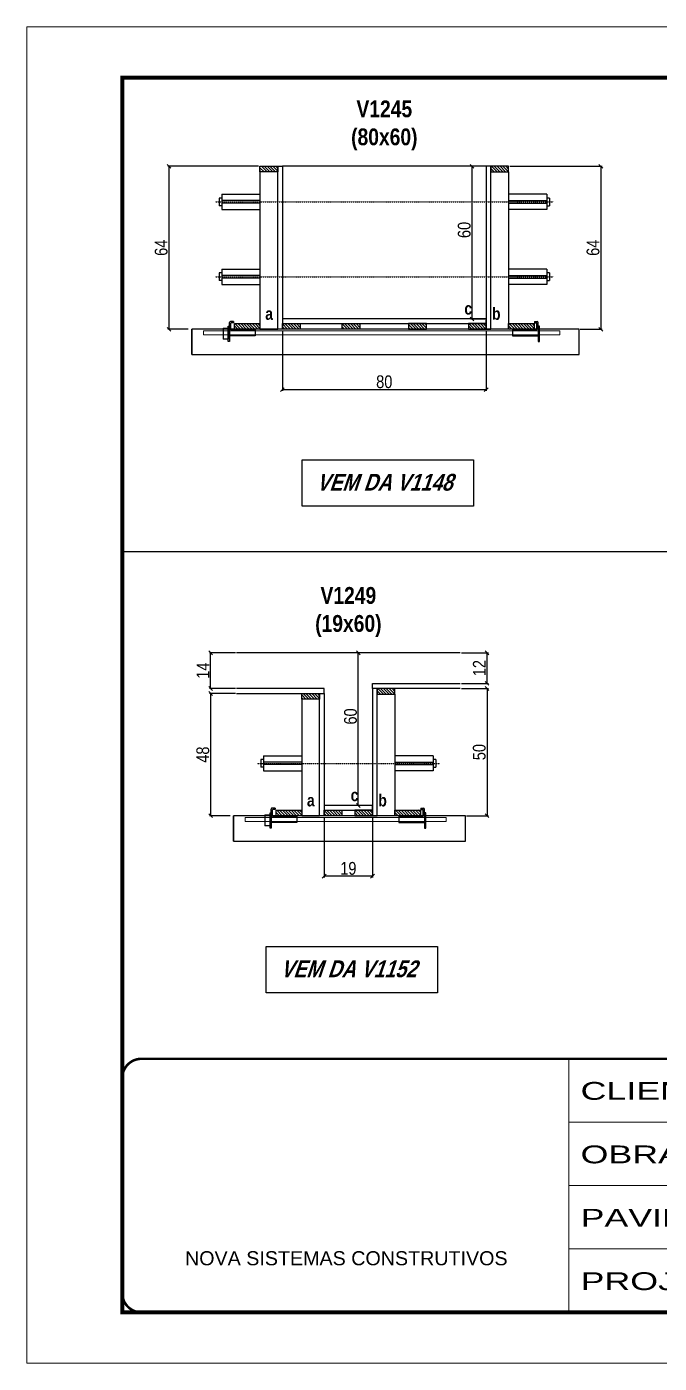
# Model space of a CAD drawing. Extents: x 3309 to 9563, y -2522 to 14608.
# Drawn here: x 4894 to 5391, y 4369 to 5419 of the extents above; entities that cross this region are included whole.
import ezdxf

# ---------------------------------------------------------------- set-up
doc = ezdxf.new("R2010")
doc.units = 0
for name, pattern in [('CONTINUO', [0]), ('DASHED', [0.75, 0.5, -0.25]), ('HIDDEN', [0.375, 0.25, -0.125])]:
    doc.linetypes.add(name, pattern=pattern)
for name, color, linetype in [('barrote', 251, 'Continuous'), ('COTA', 241, 'Continuous'), ('detalhes', 4, 'Continuous'), ('NOMENCLATURA', 7, 'Continuous'), ('Painéis', 200, 'Continuous'), ('presilha', 1, 'Continuous'), ('SARR_2.2x10', 60, 'Continuous'), ('SARR_2.2x7', 40, 'Continuous'), ('SARR_3.5x7', 81, 'Continuous'), ('TENSOR', 3, 'Continuous')]:
    doc.layers.add(name, color=color, linetype=linetype)
for name, color, linetype, lineweight in [('CONCRETO', 251, 'Continuous', 25), ('Folhas', 255, 'Continuous', 9), ('SARRAFO DE PRESSAO', 251, 'DASHED', 9), ('SCO-___-LAJ', 2, 'Continuous', 0)]:
    doc.layers.add(name, color=color, linetype=linetype, lineweight=lineweight)
doc.styles.add('ARIAL', font='arial.ttf')
doc.styles.add('COTA TECNICA 2X', font='techl___.ttf', dxfattribs={"height": 10})
doc.styles.add('TECNICA', font='techb___.ttf', dxfattribs={"height": 10})
doc.styles.add('Tecnologia', font='')
doc.styles.get('Tecnologia').set_extended_font_data('Forgotten Futurist')
doc.dimstyles.new('SECAO', dxfattribs={"dimscale": 0.333333, "dimtxt": 5, "dimasz": 9, "dimexe": 3, "dimexo": 3, "dimgap": 3, "dimtad": 1, "dimdec": 1, "dimlfac": 0.5, "dimzin": 12, "dimdsep": 46, "dimtxsty": 'COTA TECNICA 2X', "dimblk1": 'OBLIQUE', "dimblk2": 'OBLIQUE', "dimsah": 1, "dimcen": 0.9, "dimclrd": 4, "dimclre": 4, "dimclrt": 240, "dimadec": 1, "dimazin": 3, "dimtfac": 1, "dimtdec": 1, "dimtmove": 0, "dimatfit": 3, "dimfxl": 1, "dimtolj": 1, "dimtzin": 12, "dimarcsym": 0})
pattern_1 = [(135, (38363.3265, -118712.7825), (-1.122532015, -1.122532015), [])]
pattern_2 = [(135, (38377.4777, -118330.52), (-1.122532015, -1.122532015), [])]

# ---------------------------------------------------------------- blocks, each defined once
blk = doc.blocks.new('9999999999')
at = {"color": 30, "linetype": 'CONTINUO'}
for p, q in [((98564.6, 34230.2), (98564.6, 34429.4)), ((98564.6, 34379.6), (99584, 34379.6)), ((98564.6, 34329.8), (99488, 34329.8)), ((98564.6, 34280), (99488, 34280))]:
    blk.add_line(p, q, dxfattribs=at)
at = {"color": 30, "linetype": 'CONTINUO', "const_width": 2}
blk.add_lwpolyline([(99584, 34230.2), (99584, 34414.4, 0.414214), (99569, 34429.4), (98229, 34429.4, 0.414214), (98214, 34414.4), (98214, 34245.2, 0.414214), (98229, 34230.2), (99584, 34230.2)], format="xyb", dxfattribs=at)
at = {"layer": 'Folhas'}
blk.add_lwpolyline([(98139, 34190.2), (99624, 34190.2), (99624, 35240.2), (98139, 35240.2)], close=True, dxfattribs=at)
at = {"layer": 'Folhas', "color": 30, "const_width": 3}
blk.add_lwpolyline([(98214, 34230.2), (99584, 34230.2), (99584, 35200.2), (98214, 35200.2)], close=True, dxfattribs=at)
at = {"color": 7, "linetype": 'Continuous', "ltscale": 5, "style": 'ARIAL'}
blk.add_text('NOVA SISTEMAS CONSTRUTIVOS', height=11.059, dxfattribs=at).set_placement((98263.2, 34267.2))
at = {"layer": 'Folhas', "color": 7, "style": 'Tecnologia', "width": 1.5}
for s, p in [('CLIENTE:', (98573.7, 34397.2)), ('OBRA:', (98573.7, 34347.3)), ('PAVIMENTO:', (98573.7, 34297.5)), ('PROJETO:', (98573.7, 34247.7))]:
    blk.add_text(s, height=14, dxfattribs=at).set_placement(p)
blk = doc.blocks.new('_Oblique')
at = {"color": 0, "linetype": 'ByBlock', "lineweight": -2}
blk.add_line((-0.5, -0.5), (0.5, 0.5), dxfattribs=at)
blk = doc.blocks.new('*D772')
at = {"layer": 'COTA', "color": 4, "lineweight": -2, "transparency": 16777216}
for p, q in [((5127.8, 4798.4), (5127.8, 4750.9)), ((5165.8, 4798.4), (5165.8, 4750.9)), ((5165.8, 4751.9), (5127.8, 4751.9))]:
    blk.add_line(p, q, dxfattribs=at)
at = {"layer": 'Defpoints', "color": 0, "transparency": 16777216}
for p in [(5127.8, 4799.4), (5165.8, 4799.4), (5127.8, 4751.9)]:
    blk.add_point(p, dxfattribs=at)
at = {"layer": 'COTA', "color": 4, "lineweight": -2, "transparency": 16777216, "xscale": 3, "yscale": 3, "zscale": 3, "rotation": 180}
blk.add_blockref('_Oblique', (5127.8, 4751.9), dxfattribs=at)
at = {"layer": 'COTA', "color": 4, "lineweight": -2, "transparency": 16777216, "xscale": 3, "yscale": 3, "zscale": 3}
blk.add_blockref('_Oblique', (5165.8, 4751.9), dxfattribs=at)
at = {"layer": 'COTA', "color": 240, "transparency": 16777216, "insert": (5146.8, 4758), "char_height": 10, "attachment_point": 5, "style": 'COTA TECNICA 2X'}
blk.add_mtext('\\A1;19', dxfattribs=at)
blk = doc.blocks.new('PRESILHA METÁLICA 1')
at = {"layer": 'presilha'}
for p, q in [((7.5, 10.6), (7.5, 19.9)), ((12, 21), (8.6, 21)), ((9, 11.6), (9, 18.9)), ((12, 19.5), (9.6, 19.5)), ((12, 21), (12, 19.5)), ((0, 13), (6, 13)), ((0, 13), (0, 0)), ((6, 0), (0, 0)), ((6, 15.5), (7.5, 15.5)), ((6, -2.5), (6, 15.5)), ((6, 13), (6, 0)), ((7.5, 15.5), (7.5, -2.5)), ((37.5, 4.1), (7.5, 4.1)), ((37.5, 11), (9.6, 11)), ((37.5, 11), (37.5, 4.1)), ((7.5, -2.5), (6, -2.5))]:
    blk.add_line(p, q, dxfattribs=at)
for centre, radius, start, end in [((8.6, 19.9), 1.14, 90, 180), ((9.6, 18.9), 0.57, 90, 180), ((9.6, 11.6), 0.57, 180, 270)]:
    blk.add_arc(centre, radius, start, end, dxfattribs=at)
blk = doc.blocks.new('PRESILHA METÁLICA 2')
at = {"layer": 'presilha'}
for p, q in [((-5.2, 23.5), (-5.2, 22)), ((-5.2, 23.5), (-1.9, 23.5)), ((-5.2, 22), (-2.8, 22)), ((-2.2, 14.1), (-2.2, 21.4)), ((0.8, 18), (-0.8, 18)), ((-0.8, 18), (-0.8, 0)), ((-0.8, 14.6), (-0.8, 22.4)), ((0.8, 0), (0.8, 18)), ((-30.8, 13.5), (-30.8, 6.6)), ((-30.8, 13.5), (-2.8, 13.5)), ((-30.8, 6.6), (-0.8, 6.6)), ((-0.8, 0), (0.8, 0))]:
    blk.add_line(p, q, dxfattribs=at)
for centre, radius, start, end in [((-2.8, 21.4), 0.57, 0, 90), ((-1.9, 22.4), 1.14, 0, 90), ((-2.8, 14.1), 0.57, 270, 0)]:
    blk.add_arc(centre, radius, start, end, dxfattribs=at)
blk = doc.blocks.new('*D773')
at = {"layer": 'COTA', "color": 4, "lineweight": -2, "transparency": 16777216}
for p, q in [((5058.1, 4895.4), (5037.7, 4895.4)), ((5038.7, 4895.4), (5038.7, 4799.4)), ((5054, 4799.4), (5037.7, 4799.4))]:
    blk.add_line(p, q, dxfattribs=at)
at = {"layer": 'Defpoints', "color": 0, "transparency": 16777216}
for p in [(5059.1, 4895.4), (5038.7, 4799.4), (5055, 4799.4)]:
    blk.add_point(p, dxfattribs=at)
at = {"layer": 'COTA', "color": 4, "lineweight": -2, "transparency": 16777216, "xscale": 3, "yscale": 3, "zscale": 3}
for p, rotation in [((5038.7, 4895.4), 90), ((5038.7, 4799.4), 270)]:
    blk.add_blockref('_Oblique', p, dxfattribs=dict(at, rotation=rotation))
at = {"layer": 'COTA', "color": 240, "transparency": 16777216, "insert": (5032.6, 4847.4), "char_height": 10, "attachment_point": 5, "rotation": 90, "style": 'COTA TECNICA 2X'}
blk.add_mtext('\\A1;48', dxfattribs=at)
blk = doc.blocks.new('*D774')
at = {"layer": 'COTA', "color": 4, "lineweight": -2, "transparency": 16777216}
for p, q in [((5235.5, 4899.4), (5256.7, 4899.4)), ((5255.7, 4899.4), (5255.7, 4799.4)), ((5239.6, 4799.4), (5256.7, 4799.4))]:
    blk.add_line(p, q, dxfattribs=at)
at = {"layer": 'Defpoints', "color": 0, "transparency": 16777216}
for p in [(5234.5, 4899.4), (5238.6, 4799.4), (5255.7, 4799.4)]:
    blk.add_point(p, dxfattribs=at)
at = {"layer": 'COTA', "color": 4, "lineweight": -2, "transparency": 16777216, "xscale": 3, "yscale": 3, "zscale": 3}
for p, rotation in [((5255.7, 4899.4), 90), ((5255.7, 4799.4), 270)]:
    blk.add_blockref('_Oblique', p, dxfattribs=dict(at, rotation=rotation))
at = {"layer": 'COTA', "color": 240, "transparency": 16777216, "insert": (5249.6, 4849.4), "char_height": 10, "attachment_point": 5, "rotation": 90, "style": 'COTA TECNICA 2X'}
blk.add_mtext('\\A1;50', dxfattribs=at)
blk = doc.blocks.new('*D775')
at = {"layer": 'COTA', "color": 4, "lineweight": -2, "transparency": 16777216}
for p, q in [((5164.8, 4927.4), (5153.6, 4927.4)), ((5154.6, 4807.4), (5154.6, 4927.4)), ((5164.8, 4807.4), (5153.6, 4807.4))]:
    blk.add_line(p, q, dxfattribs=at)
at = {"layer": 'Defpoints', "color": 0, "transparency": 16777216}
for p in [(5154.6, 4927.4), (5165.8, 4927.4), (5165.8, 4807.4)]:
    blk.add_point(p, dxfattribs=at)
at = {"layer": 'COTA', "color": 4, "lineweight": -2, "transparency": 16777216, "xscale": 3, "yscale": 3, "zscale": 3}
for p, rotation in [((5154.6, 4927.4), 90), ((5154.6, 4807.4), 270)]:
    blk.add_blockref('_Oblique', p, dxfattribs=dict(at, rotation=rotation))
at = {"layer": 'COTA', "color": 240, "transparency": 16777216, "insert": (5148.5, 4877.4), "char_height": 10, "attachment_point": 5, "rotation": 90, "style": 'COTA TECNICA 2X'}
blk.add_mtext('\\A1;60', dxfattribs=at)
blk = doc.blocks.new('*D776')
at = {"layer": 'COTA', "color": 4, "lineweight": -2, "transparency": 16777216}
for p, q in [((5235.5, 4927.4), (5256.7, 4927.4)), ((5255.7, 4903.4), (5255.7, 4927.4)), ((5235.5, 4903.4), (5256.7, 4903.4))]:
    blk.add_line(p, q, dxfattribs=at)
at = {"layer": 'Defpoints', "color": 0, "transparency": 16777216}
for p in [(5234.5, 4927.4), (5255.7, 4927.4), (5234.5, 4903.4)]:
    blk.add_point(p, dxfattribs=at)
at = {"layer": 'COTA', "color": 4, "lineweight": -2, "transparency": 16777216, "xscale": 3, "yscale": 3, "zscale": 3}
for p, rotation in [((5255.7, 4927.4), 90), ((5255.7, 4903.4), 270)]:
    blk.add_blockref('_Oblique', p, dxfattribs=dict(at, rotation=rotation))
at = {"layer": 'COTA', "color": 240, "transparency": 16777216, "insert": (5249.6, 4915.4), "char_height": 10, "attachment_point": 5, "rotation": 90, "style": 'COTA TECNICA 2X'}
blk.add_mtext('\\A1;12', dxfattribs=at)
blk = doc.blocks.new('*D777')
at = {"layer": 'COTA', "color": 4, "lineweight": -2, "transparency": 16777216}
for p, q in [((5058.1, 4927.4), (5037.7, 4927.4)), ((5038.7, 4899.4), (5038.7, 4927.4)), ((5058.1, 4899.4), (5037.7, 4899.4))]:
    blk.add_line(p, q, dxfattribs=at)
at = {"layer": 'Defpoints', "color": 0, "transparency": 16777216}
for p in [(5038.7, 4927.4), (5059.1, 4927.4), (5059.1, 4899.4)]:
    blk.add_point(p, dxfattribs=at)
at = {"layer": 'COTA', "color": 4, "lineweight": -2, "transparency": 16777216, "xscale": 3, "yscale": 3, "zscale": 3}
for p, rotation in [((5038.7, 4927.4), 90), ((5038.7, 4899.4), 270)]:
    blk.add_blockref('_Oblique', p, dxfattribs=dict(at, rotation=rotation))
at = {"layer": 'COTA', "color": 240, "transparency": 16777216, "insert": (5032.7, 4913.4), "char_height": 10, "attachment_point": 5, "rotation": 90, "style": 'COTA TECNICA 2X'}
blk.add_mtext('\\A1;14', dxfattribs=at)
blk = doc.blocks.new('*D1163')
at = {"layer": 'COTA', "color": 4, "lineweight": -2, "transparency": 16777216}
for p, q in [((5076.4, 5309.6), (5005, 5309.6)), ((5006, 5309.6), (5006, 5181.6)), ((5021.2, 5181.6), (5005, 5181.6))]:
    blk.add_line(p, q, dxfattribs=at)
at = {"layer": 'Defpoints', "color": 0, "transparency": 16777216}
for p in [(5077.4, 5309.6), (5006, 5181.6), (5022.2, 5181.6)]:
    blk.add_point(p, dxfattribs=at)
at = {"layer": 'COTA', "color": 4, "lineweight": -2, "transparency": 16777216, "xscale": 3, "yscale": 3, "zscale": 3}
for p, rotation in [((5006, 5309.6), 90), ((5006, 5181.6), 270)]:
    blk.add_blockref('_Oblique', p, dxfattribs=dict(at, rotation=rotation))
at = {"layer": 'COTA', "color": 240, "transparency": 16777216, "insert": (4999.9, 5245.6), "char_height": 10, "attachment_point": 5, "rotation": 90, "style": 'COTA TECNICA 2X'}
blk.add_mtext('\\A1;64', dxfattribs=at)
blk = doc.blocks.new('*D1164')
at = {"layer": 'COTA', "color": 4, "lineweight": -2, "transparency": 16777216}
for p, q in [((5273.6, 5309.6), (5346, 5309.6)), ((5345, 5309.6), (5345, 5181.6)), ((5328.9, 5181.6), (5346, 5181.6))]:
    blk.add_line(p, q, dxfattribs=at)
at = {"layer": 'Defpoints', "color": 0, "transparency": 16777216}
for p in [(5272.6, 5309.6), (5327.9, 5181.6), (5345, 5181.6)]:
    blk.add_point(p, dxfattribs=at)
at = {"layer": 'COTA', "color": 4, "lineweight": -2, "transparency": 16777216, "xscale": 3, "yscale": 3, "zscale": 3}
for p, rotation in [((5345, 5309.6), 90), ((5345, 5181.6), 270)]:
    blk.add_blockref('_Oblique', p, dxfattribs=dict(at, rotation=rotation))
at = {"layer": 'COTA', "color": 240, "transparency": 16777216, "insert": (5338.9, 5245.6), "char_height": 10, "attachment_point": 5, "rotation": 90, "style": 'COTA TECNICA 2X'}
blk.add_mtext('\\A1;64', dxfattribs=at)
blk = doc.blocks.new('*D1165')
at = {"layer": 'COTA', "color": 4, "lineweight": -2, "transparency": 16777216}
for p, q in [((5254, 5309.6), (5242.9, 5309.6)), ((5243.9, 5189.6), (5243.9, 5309.6)), ((5254, 5189.6), (5242.9, 5189.6))]:
    blk.add_line(p, q, dxfattribs=at)
at = {"layer": 'Defpoints', "color": 0, "transparency": 16777216}
for p in [(5243.9, 5309.6), (5255, 5309.6), (5255, 5189.6)]:
    blk.add_point(p, dxfattribs=at)
at = {"layer": 'COTA', "color": 4, "lineweight": -2, "transparency": 16777216, "xscale": 3, "yscale": 3, "zscale": 3}
for p, rotation in [((5243.9, 5309.6), 90), ((5243.9, 5189.6), 270)]:
    blk.add_blockref('_Oblique', p, dxfattribs=dict(at, rotation=rotation))
at = {"layer": 'COTA', "color": 240, "transparency": 16777216, "insert": (5237.8, 5259.6), "char_height": 10, "attachment_point": 5, "rotation": 90, "style": 'COTA TECNICA 2X'}
blk.add_mtext('\\A1;60', dxfattribs=at)
blk = doc.blocks.new('*D1171')
at = {"layer": 'COTA', "color": 4, "lineweight": -2, "transparency": 16777216}
for p, q in [((5095, 5180.6), (5095, 5133.2)), ((5255, 5180.6), (5255, 5133.2)), ((5095, 5134.2), (5255, 5134.2))]:
    blk.add_line(p, q, dxfattribs=at)
at = {"layer": 'Defpoints', "color": 0, "transparency": 16777216}
for p in [(5095, 5181.6), (5255, 5181.6), (5255, 5134.2)]:
    blk.add_point(p, dxfattribs=at)
at = {"layer": 'COTA', "color": 4, "lineweight": -2, "transparency": 16777216, "xscale": 3, "yscale": 3, "zscale": 3, "rotation": 180}
blk.add_blockref('_Oblique', (5095, 5134.2), dxfattribs=at)
at = {"layer": 'COTA', "color": 4, "lineweight": -2, "transparency": 16777216, "xscale": 3, "yscale": 3, "zscale": 3}
blk.add_blockref('_Oblique', (5255, 5134.2), dxfattribs=at)
at = {"layer": 'COTA', "color": 240, "transparency": 16777216, "insert": (5175, 5140.3), "char_height": 10, "attachment_point": 5, "style": 'COTA TECNICA 2X'}
blk.add_mtext('\\A1;80', dxfattribs=at)

msp = doc.modelspace()

# ---------------------------------------------------------------- hatches: boundary and pattern name
at = {"layer": 'SARR_2.2x10'}
h = msp.add_hatch(dxfattribs=at)
h.set_pattern_fill('ANSI31', color=256, scale=0.5, angle=90)
h.set_pattern_definition([(135, (38250.9768, -118330.52), (-1.122532015, -1.122532015), [])])
h.paths.add_polyline_path([(5057.44, 5186.05), (5057.44, 5181.65), (5077.44, 5181.65), (5077.44, 5186.05)])
h = msp.add_hatch(dxfattribs=at)
h.set_pattern_fill('ANSI31', color=256, scale=0.5, angle=90)
h.set_pattern_definition([(135, (38466.1768, -118330.52), (-1.122532015, -1.122532015), [])])
h.paths.add_polyline_path([(5272.64, 5186.05), (5272.64, 5181.65), (5292.64, 5181.65), (5292.64, 5186.05)])
h = msp.add_hatch(dxfattribs=at)
h.set_pattern_fill('ANSI31', color=256, scale=0.5, angle=90)
h.set_pattern_definition([(135, (38283.7265, -118712.7825), (-1.122532015, -1.122532015), [])])
h.paths.add_polyline_path([(5090.19, 4803.79), (5090.19, 4799.39), (5110.19, 4799.39), (5110.19, 4803.79)])
h = msp.add_hatch(dxfattribs=at)
h.set_pattern_fill('ANSI31', color=256, scale=0.5, angle=90)
h.set_pattern_definition([(135, (38376.9265, -118712.7825), (-1.122532015, -1.122532015), [])])
h.paths.add_polyline_path([(5183.39, 4803.79), (5183.39, 4799.39), (5203.39, 4799.39), (5203.39, 4803.79)])
at = {"layer": 'SARR_2.2x7'}
h = msp.add_hatch(dxfattribs=at)
h.set_pattern_fill('ANSI31', color=256, scale=0.5, angle=90)
h.set_pattern_definition([(135, (38264.9768, -118206.92), (-1.122532015, -1.122532015), [])])
h.paths.add_polyline_path([(5091.44, 5309.65), (5091.44, 5305.25), (5077.44, 5305.25), (5077.44, 5309.65)])
h = msp.add_hatch(dxfattribs=at)
h.set_pattern_fill('ANSI31', color=256, scale=0.5, angle=90)
h.set_pattern_definition([(135, (38366.9768, -118206.92), (-1.122532015, -1.122532015), [])])
h.paths.add_polyline_path([(5258.64, 5309.65), (5258.64, 5305.25), (5272.64, 5305.25), (5272.64, 5309.65)])
h = msp.add_hatch(dxfattribs=at)
h.set_pattern_fill('ANSI31', color=256, scale=0.5, angle=90)
h.set_pattern_definition([(135, (38330.5768, -118330.52), (-1.122532015, -1.122532015), [])])
h.paths.add_polyline_path([(5109.04, 5181.65), (5109.04, 5186.05), (5095.04, 5186.05), (5095.04, 5181.65)])
h = msp.add_hatch(dxfattribs=at)
h.set_pattern_fill('ANSI31', color=256, scale=0.5, angle=90)
h.set_pattern_definition(pattern_2)
h.paths.add_polyline_path([(5155.94, 5181.65), (5155.94, 5186.05), (5141.94, 5186.05), (5141.94, 5181.65)])
h = msp.add_hatch(dxfattribs=at)
h.set_pattern_fill('ANSI31', color=256, scale=0.5, angle=90)
h.set_pattern_definition(pattern_2)
h.paths.add_polyline_path([(5194.14, 5181.65), (5194.14, 5186.05), (5208.14, 5186.05), (5208.14, 5181.65)])
h = msp.add_hatch(dxfattribs=at)
h.set_pattern_fill('ANSI31', color=256, scale=0.5, angle=90)
h.set_pattern_definition([(135, (38452.5768, -118330.52), (-1.122532015, -1.122532015), [])])
h.paths.add_polyline_path([(5241.04, 5186.05), (5241.04, 5181.65), (5255.04, 5181.65), (5255.04, 5186.05)])
h = msp.add_hatch(dxfattribs=at)
h.set_pattern_fill('ANSI31', color=256, scale=0.5, angle=90)
h.set_pattern_definition([(135, (38297.7265, -118621.1825), (-1.122532015, -1.122532015), [])])
h.paths.add_polyline_path([(5124.19, 4895.39), (5124.19, 4890.99), (5110.19, 4890.99), (5110.19, 4895.39)])
h = msp.add_hatch(dxfattribs=at)
h.set_pattern_fill('ANSI31', color=256, scale=0.5, angle=90)
h.set_pattern_definition([(135, (38277.7265, -118617.1825), (-1.122532015, -1.122532015), [])])
h.paths.add_polyline_path([(5169.39, 4899.39), (5169.39, 4894.99), (5183.39, 4894.99), (5183.39, 4899.39)])
h = msp.add_hatch(dxfattribs=at)
h.set_pattern_fill('ANSI31', color=256, scale=0.5, angle=90)
h.set_pattern_definition(pattern_1)
h.paths.add_polyline_path([(5141.79, 4799.39), (5141.79, 4803.79), (5127.79, 4803.79), (5127.79, 4799.39)])
h = msp.add_hatch(dxfattribs=at)
h.set_pattern_fill('ANSI31', color=256, scale=0.5, angle=90)
h.set_pattern_definition(pattern_1)
h.paths.add_polyline_path([(5151.79, 4803.79), (5151.79, 4799.39), (5165.79, 4799.39), (5165.79, 4803.79)])

# ---------------------------------------------------------------- linework, layer by layer
at = {"ltscale": 3}
for p, q in [((5045.44, 5284.62), (5045.44, 5278.62)), ((5047.44, 5284.62), (5045.44, 5284.62)), ((5047.44, 5287.62), (5047.44, 5275.62)), ((5047.44, 5287.62), (5077.44, 5287.62)), ((5077.44, 5282.62), (5047.44, 5282.62)), ((5302.64, 5287.62), (5272.64, 5287.62)), ((5272.64, 5282.62), (5302.64, 5282.62)), ((5302.64, 5287.62), (5302.64, 5275.62)), ((5304.64, 5284.62), (5302.64, 5284.62)), ((5304.64, 5284.62), (5304.64, 5278.62)), ((5047.44, 5278.62), (5045.44, 5278.62)), ((5077.44, 5280.62), (5047.44, 5280.62)), ((5047.44, 5275.62), (5077.44, 5275.62)), ((5272.64, 5280.62), (5302.64, 5280.62)), ((5302.64, 5275.62), (5272.64, 5275.62)), ((5302.64, 5278.62), (5304.64, 5278.62)), ((5045.44, 5225.82), (5045.44, 5219.82)), ((5047.44, 5225.82), (5045.44, 5225.82)), ((5047.44, 5219.82), (5045.44, 5219.82)), ((5047.44, 5228.82), (5047.44, 5216.82)), ((5047.44, 5228.82), (5077.44, 5228.82)), ((5077.44, 5223.82), (5047.44, 5223.82)), ((5077.44, 5221.82), (5047.44, 5221.82)), ((5302.64, 5228.82), (5272.64, 5228.82)), ((5272.64, 5223.82), (5302.64, 5223.82)), ((5272.64, 5221.82), (5302.64, 5221.82)), ((5302.64, 5228.82), (5302.64, 5216.82)), ((5304.64, 5225.82), (5302.64, 5225.82)), ((5302.64, 5219.82), (5304.64, 5219.82)), ((5304.64, 5225.82), (5304.64, 5219.82)), ((5047.44, 5216.82), (5077.44, 5216.82)), ((5302.64, 5216.82), (5272.64, 5216.82)), ((5078.19, 4843.56), (5078.19, 4837.56)), ((5080.19, 4843.56), (5078.19, 4843.56)), ((5080.19, 4846.56), (5080.19, 4834.56)), ((5080.19, 4846.56), (5110.19, 4846.56)), ((5110.19, 4841.56), (5080.19, 4841.56)), ((5213.39, 4846.56), (5183.39, 4846.56)), ((5183.39, 4841.56), (5213.39, 4841.56)), ((5213.39, 4846.56), (5213.39, 4834.56)), ((5215.39, 4843.56), (5213.39, 4843.56)), ((5215.39, 4843.56), (5215.39, 4837.56)), ((5080.19, 4837.56), (5078.19, 4837.56)), ((5110.19, 4839.56), (5080.19, 4839.56)), ((5080.19, 4834.56), (5110.19, 4834.56)), ((5183.39, 4839.56), (5213.39, 4839.56)), ((5213.39, 4834.56), (5183.39, 4834.56)), ((5213.39, 4837.56), (5215.39, 4837.56))]:
    msp.add_line(p, q, dxfattribs=at)
at = {"layer": 'barrote'}
for points in [[(5023.98, 5161.65), (5327.9, 5161.65), (5327.9, 5181.65), (5023.98, 5181.65)], [(5056.73, 4779.39), (5238.65, 4779.39), (5238.65, 4799.39), (5056.73, 4799.39)]]:
    msp.add_lwpolyline(points, close=True, dxfattribs=at)
at = {"layer": 'CONCRETO', "linetype": 'Continuous'}
for p, q in [((5255.04, 5309.65), (5095.04, 5309.65)), ((5234.49, 4927.39), (5059.09, 4927.39))]:
    msp.add_line(p, q, dxfattribs=at)
at = {"layer": 'COTA'}
msp.add_line((4969.37, 5007.07), (6339.37, 5007.07), dxfattribs=at)
at = {"layer": 'detalhes', "color": 250}
for p, q in [((5023.98, 5161.65), (5023.98, 5181.65)), ((5056.73, 4779.39), (5056.73, 4799.39))]:
    msp.add_line(p, q, dxfattribs=at)
at = {"layer": 'NOMENCLATURA', "elevation": 0}
for points in [[(5110.6, 5078.96), (5245.14, 5078.96), (5245.14, 5042.5), (5110.6, 5042.5)], [(5082.35, 4696.7), (5216.89, 4696.7), (5216.89, 4660.24), (5082.35, 4660.24)]]:
    msp.add_lwpolyline(points, close=True, dxfattribs=at)
at = {"layer": 'Painéis', "linetype": 'Continuous'}
for points in [[(5091.44, 5181.65), (5091.44, 5309.65), (5095.04, 5309.65), (5095.04, 5181.65)], [(5258.64, 5181.65), (5258.64, 5309.65), (5255.04, 5309.65), (5255.04, 5181.65)], [(5255.04, 5189.65), (5095.04, 5189.65), (5095.04, 5186.05), (5255.04, 5186.05)], [(5124.19, 4799.39), (5124.19, 4895.39), (5127.79, 4895.39), (5127.79, 4799.39)], [(5169.39, 4799.39), (5169.39, 4899.39), (5165.79, 4899.39), (5165.79, 4799.39)], [(5165.79, 4807.39), (5127.79, 4807.39), (5127.79, 4803.79), (5165.79, 4803.79)]]:
    msp.add_lwpolyline(points, close=True, dxfattribs=at)
at = {"layer": 'Painéis', "linetype": 'Continuous', "elevation": 0}
for points in [[(5059.09, 4895.39), (5127.79, 4895.39), (5127.79, 4899.39), (5059.09, 4899.39)], [(5234.49, 4899.39), (5165.79, 4899.39), (5165.79, 4903.39), (5234.49, 4903.39)]]:
    msp.add_lwpolyline(points, dxfattribs=at)
at = {"layer": 'SARR_2.2x10'}
for points in [[(5057.44, 5186.05), (5077.44, 5186.05), (5077.44, 5181.65), (5057.44, 5181.65)], [(5272.64, 5186.05), (5292.64, 5186.05), (5292.64, 5181.65), (5272.64, 5181.65)], [(5090.19, 4803.79), (5110.19, 4803.79), (5110.19, 4799.39), (5090.19, 4799.39)], [(5183.39, 4803.79), (5203.39, 4803.79), (5203.39, 4799.39), (5183.39, 4799.39)]]:
    msp.add_lwpolyline(points, close=True, dxfattribs=at)
at = {"layer": 'SARR_2.2x7', "elevation": 0}
for points in [[(5077.44, 5309.65), (5091.44, 5309.65), (5091.44, 5305.25), (5077.44, 5305.25)], [(5272.64, 5309.65), (5258.64, 5309.65), (5258.64, 5305.25), (5272.64, 5305.25)], [(5110.19, 4895.39), (5124.19, 4895.39), (5124.19, 4890.99), (5110.19, 4890.99)], [(5183.39, 4899.39), (5169.39, 4899.39), (5169.39, 4894.99), (5183.39, 4894.99)]]:
    msp.add_lwpolyline(points, close=True, dxfattribs=at)
at = {"layer": 'SARR_2.2x7'}
for points in [[(5095.04, 5186.05), (5109.04, 5186.05), (5109.04, 5181.65), (5095.04, 5181.65)], [(5141.94, 5186.05), (5155.94, 5186.05), (5155.94, 5181.65), (5141.94, 5181.65)], [(5208.14, 5186.05), (5194.14, 5186.05), (5194.14, 5181.65), (5208.14, 5181.65)], [(5255.04, 5186.05), (5241.04, 5186.05), (5241.04, 5181.65), (5255.04, 5181.65)], [(5127.79, 4803.79), (5141.79, 4803.79), (5141.79, 4799.39), (5127.79, 4799.39)], [(5165.79, 4803.79), (5151.79, 4803.79), (5151.79, 4799.39), (5165.79, 4799.39)]]:
    msp.add_lwpolyline(points, close=True, dxfattribs=at)
at = {"layer": 'SARR_3.5x7'}
for points in [[(5091.44, 5305.25), (5077.44, 5305.25), (5077.44, 5181.65), (5091.44, 5181.65)], [(5258.64, 5305.25), (5272.64, 5305.25), (5272.64, 5181.65), (5258.64, 5181.65)], [(5169.39, 4894.99), (5183.39, 4894.99), (5183.39, 4799.39), (5169.39, 4799.39)], [(5124.19, 4890.99), (5110.19, 4890.99), (5110.19, 4799.39), (5124.19, 4799.39)]]:
    msp.add_lwpolyline(points, close=True, dxfattribs=at)
at = {"layer": 'SCO-___-LAJ', "color": 1}
for points in [[(5032.99, 5180.32), (5312.82, 5180.32), (5312.82, 5177.12), (5032.99, 5177.12)], [(5065.73, 4798.05), (5223.57, 4798.05), (5223.57, 4794.85), (5065.73, 4794.85)]]:
    msp.add_lwpolyline(points, close=True, dxfattribs=at)
at = {"layer": 'TENSOR', "linetype": 'HIDDEN', "ltscale": 0.5}
for p, q in [((5042.44, 5281.62), (5307.94, 5281.62)), ((5042.44, 5222.82), (5307.94, 5222.82)), ((5075.19, 4840.56), (5218.69, 4840.56))]:
    msp.add_line(p, q, dxfattribs=at)

# ---------------------------------------------------------------- block references
at = {"layer": 'presilha', "xscale": 0.6666666666666666, "yscale": 0.6666666666666666, "zscale": 0.6666666666666666}
for name, p in [('PRESILHA METÁLICA 1', (5048.57, 5173.68)), ('PRESILHA METÁLICA 2', (5296.32, 5172.02)), ('PRESILHA METÁLICA 1', (5081.32, 4791.42)), ('PRESILHA METÁLICA 2', (5207.07, 4789.75))]:
    msp.add_blockref(name, p, dxfattribs=at)
at = {"layer": 'SARRAFO DE PRESSAO', "color": 6, "linetype": 'ByBlock'}
msp.add_blockref('9999999999', (-93244.61, -29820.95), dxfattribs=at)

# ---------------------------------------------------------------- texts
at = {"layer": 'detalhes', "style": 'TECNICA'}
for s, p in [('c', (5237.86, 5193.12)), ('b', (5259.54, 5189)), ('a', (5081.56, 5189.01)), ('a', (5114.31, 4806.75)), ('c', (5148.61, 4810.86)), ('b', (5170.29, 4806.74))]:
    msp.add_text(s, height=9.6, dxfattribs=at).set_placement(p)
at = {"layer": 'NOMENCLATURA', "char_height": 13.2, "attachment_point": 2, "style": 'TECNICA'}
for s, insert in [('V1245\\P(80x60)', (5175.04, 5361.34)), ('V1249\\P(19x60)', (5146.82, 4979.08))]:
    msp.add_mtext_dynamic_manual_height_columns(s, width=300.2766, gutter_width=1, heights=[0], dxfattribs=dict(at, insert=insert))
at = {"layer": 'NOMENCLATURA', "char_height": 13.2, "width": 300.2766, "attachment_point": 2, "style": 'TECNICA'}
for s, insert in [('{\\Q19;VEM DA V1148}', (5175.04, 5068)), ('{\\Q19;VEM DA V1152}', (5146.79, 4685.74))]:
    msp.add_mtext(s, dxfattribs=dict(at, insert=insert))

# ---------------------------------------------------------------- dimensions: what is measured, and where the dimension line sits
at = {"layer": 'COTA'}
for base, p1, p2, picture, middle in [((5005.99, 5181.65, 0), (5077.44, 5309.65), (5022.23, 5181.65, 0), '*D1163', (4999.89, 5245.65, 0)), ((5344.96, 5181.65, 0), (5272.64, 5309.65), (5327.85, 5181.65, 0), '*D1164', (5338.85, 5245.65, 0)), ((5038.74, 4927.39), (5059.09, 4899.39), (5059.09, 4927.39), '*D777', (5032.67, 4913.39)), ((5255.71, 4927.39), (5234.49, 4903.39), (5234.49, 4927.39), '*D776', (5249.65, 4915.39)), ((5038.74, 4799.39, 0), (5059.09, 4895.39), (5054.97, 4799.39, 0), '*D773', (5032.65, 4847.39, 0)), ((5255.71, 4799.39, 0), (5234.49, 4899.39), (5238.6, 4799.39, 0), '*D774', (5249.6, 4849.39, 0))]:
    dim = msp.add_linear_dim(base=base, p1=p1, p2=p2, angle=90, dimstyle='SECAO', dxfattribs=at)
    dim.commit()
    dim.dimension.update_dxf_attribs({"geometry": picture, "text_midpoint": middle})
for base, p1, p2, angle, picture, middle in [((5243.86, 5309.65), (5255.04, 5189.65), (5255.04, 5309.65), 90, '*D1165', (5243.86, 5259.65)), ((5154.61, 4927.39), (5165.79, 4807.39), (5165.79, 4927.39), 90, '*D775', (5154.61, 4877.39)), ((5127.79, 4751.92), (5165.79, 4799.39), (5127.79, 4799.39), 180, '*D772', (5146.79, 4751.92))]:
    dim = msp.add_linear_dim(base=base, p1=p1, p2=p2, angle=angle, dimstyle='SECAO', dxfattribs=at)
    dim.commit()
    dim.dimension.update_dxf_attribs({"geometry": picture, "text_midpoint": middle, "dimtype": 160})
dim = msp.add_linear_dim(base=(5255.04, 5134.18), p1=(5095.04, 5181.65), p2=(5255.04, 5181.65), dimstyle='SECAO', dxfattribs=at)
dim.commit()
dim.dimension.update_dxf_attribs({"geometry": '*D1171', "text_midpoint": (5175.04, 5140.3)})

doc.saveas('drawing.dxf')
